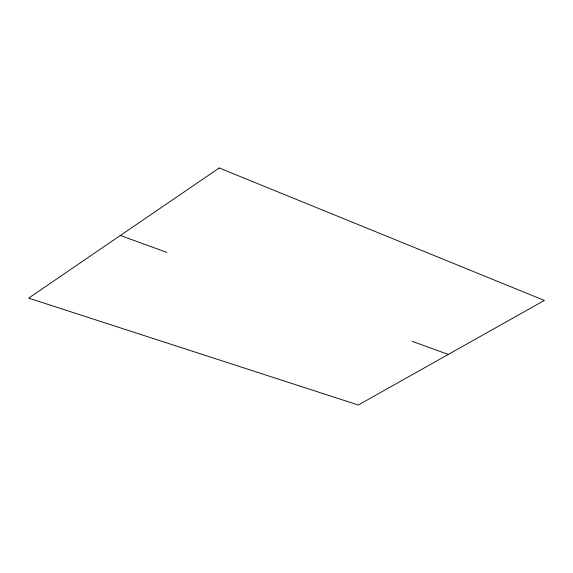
<?xml version="1.0" encoding="UTF-8"?>
<svg xmlns="http://www.w3.org/2000/svg" width="573" height="573" viewBox="0 0 573 573"><rect width="100%" height="100%" fill="white"/><g stroke="black" fill="none" stroke-linecap="round" stroke-linejoin="round"><path stroke-width="0.86" d="M120.33 235.51L166.865 252.385M412.245 341.372L448.272 354.436M219.23 167.982L28.65 298.118L358.283 405.018L544.35 300.431L219.23 167.982"/></g></svg>
